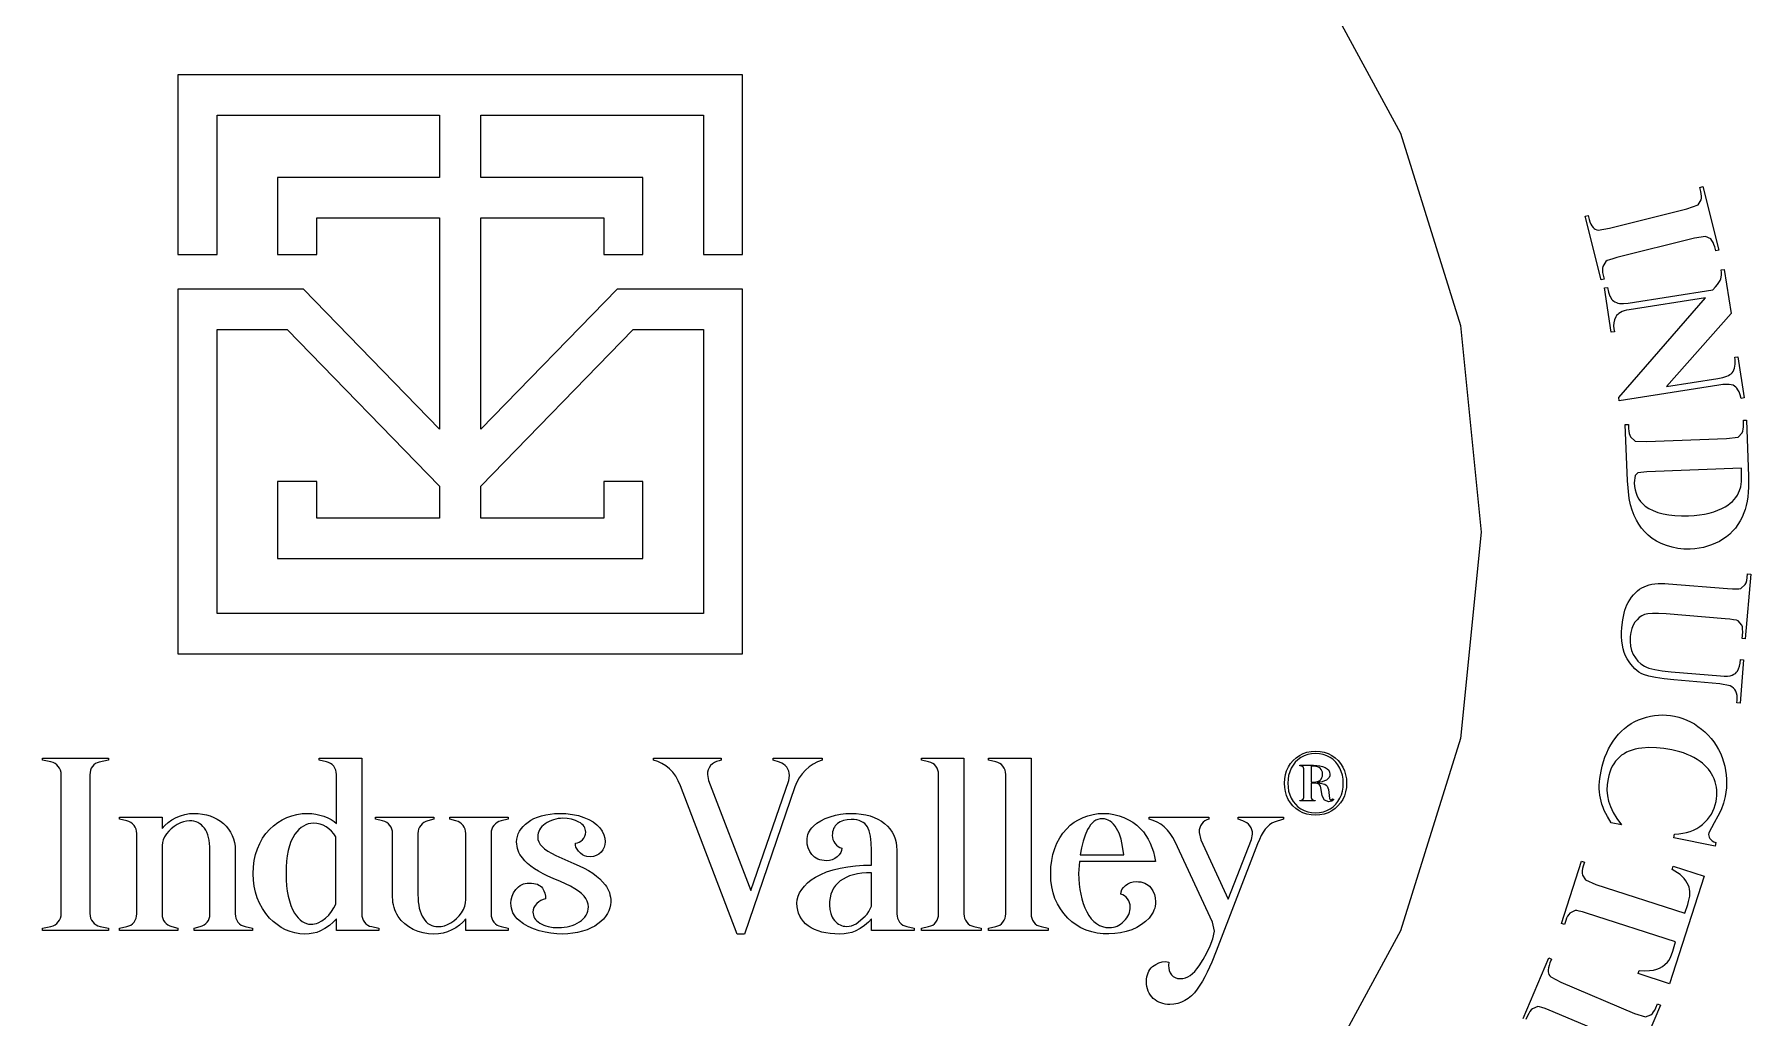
# Model space of a CAD drawing. Header units: centimetres. Extents: x -6.4 to 5.4, y -5.3 to 6.4.
# Drawn here: x -1.246 to 3.712, y -1.462 to 1.38 of the extents above; entities that cross this region are included whole.
import ezdxf

# ---------------------------------------------------------------- set-up
doc = ezdxf.new("R2010")
doc.units = ezdxf.units.CM
doc.header["$MEASUREMENT"] = 0
doc.layers.add('Layer 1', color=7, linetype='Continuous')

msp = doc.modelspace()

# ---------------------------------------------------------------- linework, layer by layer
at = {"layer": 'Layer 1', "color": 250, "lineweight": 25}
msp.add_lwpolyline([(-1.68307, 2.39694), (-1.18009, 2.66995), (-0.62427, 2.84248), (-0.02752, 2.90264), (0.56923, 2.84248), (1.12505, 2.66995), (1.62802, 2.39694), (2.06625, 2.03537), (2.42782, 1.59714), (2.70083, 1.09417), (2.87336, 0.53835), (2.93352, -0.0584), (2.93352, -0.0584), (2.87336, -0.65515), (2.70083, -1.21097), (2.42782, -1.71395), (2.06625, -2.15217), (1.62802, -2.51374), (1.12505, -2.78675), (0.56923, -2.95928), (-0.02752, -3.01944), (-0.62427, -2.95928), (-1.18009, -2.78675), (-1.68307, -2.51374)], dxfattribs=at)
at = {"layer": 'Layer 1', "color": 106}
for points in [[(0.7998, 0.74429), (0.7998, 1.26351), (-0.01568, 1.26351), (-0.83112, 1.26351), (-0.83112, 0.74429), (-0.71799, 0.74429), (-0.71799, 1.14691), (-0.07558, 1.14691), (-0.07558, 0.96678), (-0.54329, 0.96678), (-0.54329, 0.74369), (-0.4303, 0.74369), (-0.4303, 0.85019), (-0.07558, 0.85019), (-0.07558, 0.23862), (-0.46854, 0.64357), (-0.83112, 0.64357), (-0.83112, -0.41067), (-0.01568, -0.41067), (0.7998, -0.41067), (0.7998, 0.64357), (0.43722, 0.64357), (0.04426, 0.23862), (0.04426, 0.85019), (0.39898, 0.85019), (0.39898, 0.74369), (0.51197, 0.74369), (0.51197, 0.96678), (0.04426, 0.96678), (0.04426, 1.14691), (0.68667, 1.14691), (0.68667, 0.74429), (0.7998, 0.74429)], [(0.484, 0.52712), (0.68667, 0.52712), (0.68667, -0.29408), (-0.01568, -0.29408), (-0.71799, -0.29408), (-0.71799, 0.52712), (-0.51532, 0.52712), (-0.07558, 0.0738), (-0.07558, -0.01867), (-0.4303, -0.01867), (-0.4303, 0.08791), (-0.54329, 0.08791), (-0.54329, -0.13515), (-0.01568, -0.13515), (0.51197, -0.13515), (0.51197, 0.08791), (0.39898, 0.08791), (0.39898, -0.01867), (0.04426, -0.01867), (0.04426, 0.0738), (0.484, 0.52712)]]:
    msp.add_lwpolyline(points, close=True, dxfattribs=at)
at = {"layer": 'Layer 1'}
for points in [[(3.28872, 0.67295), (3.28001, 0.67076), (3.23377, 0.85462), (3.24248, 0.85681), (3.2454, 0.84518), (3.24757, 0.83797), (3.25022, 0.83167), (3.25333, 0.82628), (3.25691, 0.82181), (3.25981, 0.81915), (3.26323, 0.81704), (3.26718, 0.81548), (3.27165, 0.81448), (3.30414, 0.81962), (3.52807, 0.87593), (3.56015, 0.88703), (3.56869, 0.90145), (3.56969, 0.90671), (3.56986, 0.91259), (3.5692, 0.9191), (3.56773, 0.92624), (3.5648, 0.93787), (3.57351, 0.94006), (3.61975, 0.7562), (3.61104, 0.75401), (3.60811, 0.76564), (3.60596, 0.77279), (3.60333, 0.77904), (3.60022, 0.78438), (3.59665, 0.78883), (3.58186, 0.79635), (3.54938, 0.7912), (3.32545, 0.73489), (3.31359, 0.73171), (3.3043, 0.72879), (3.29756, 0.72612), (3.29339, 0.72371), (3.28487, 0.7092), (3.28388, 0.70394), (3.28371, 0.69808), (3.28435, 0.69162), (3.28579, 0.68458), (3.28872, 0.67295)], [(3.65545, 0.57342), (3.46871, 0.36269), (3.61733, 0.38588), (3.63168, 0.38871), (3.64329, 0.3923), (3.64807, 0.39439), (3.65217, 0.39667), (3.65559, 0.39914), (3.65833, 0.40182), (3.6613, 0.40583), (3.6637, 0.4103), (3.66552, 0.41524), (3.66678, 0.42064), (3.66746, 0.42651), (3.66757, 0.43283), (3.66712, 0.43962), (3.6661, 0.44687), (3.67497, 0.44826), (3.69353, 0.32935), (3.68465, 0.32796), (3.68148, 0.33819), (3.67841, 0.34653), (3.67544, 0.35297), (3.67255, 0.35751), (3.66936, 0.36076), (3.66553, 0.3635), (3.66106, 0.36572), (3.65595, 0.36743), (3.64965, 0.36839), (3.64162, 0.36853), (3.63186, 0.36784), (3.62038, 0.36632), (3.33219, 0.32136), (3.33079, 0.33032), (3.58142, 0.61832), (3.36075, 0.58389), (3.35358, 0.58255), (3.34709, 0.58085), (3.34127, 0.57881), (3.33613, 0.57642), (3.33166, 0.57368), (3.32787, 0.57058), (3.32477, 0.56714), (3.32234, 0.56334), (3.31888, 0.55522), (3.31682, 0.54679), (3.31617, 0.53805), (3.3169, 0.52903), (3.31823, 0.52052), (3.30936, 0.51914), (3.28936, 0.64727), (3.29824, 0.64866), (3.30122, 0.63501), (3.30526, 0.62386), (3.30768, 0.61921), (3.31037, 0.61519), (3.31332, 0.61177), (3.31655, 0.60897), (3.32013, 0.60673), (3.32415, 0.60493), (3.32862, 0.60357), (3.33354, 0.60265), (3.34471, 0.60215), (3.3577, 0.60343), (3.60247, 0.64162), (3.61026, 0.65053), (3.61584, 0.65707), (3.62027, 0.66309), (3.62354, 0.66859), (3.62564, 0.6736), (3.62686, 0.67874), (3.62744, 0.68478), (3.62738, 0.69171), (3.62668, 0.69953), (3.63555, 0.70092), (3.65545, 0.57342)], [(3.34997, 0.25236), (3.35894, 0.25269), (3.35937, 0.24069), (3.35994, 0.23326), (3.36108, 0.22676), (3.36279, 0.22121), (3.36509, 0.21662), (3.37866, 0.20464), (3.41148, 0.20344), (3.64223, 0.21176), (3.67592, 0.21591), (3.68729, 0.22824), (3.68936, 0.23318), (3.69075, 0.23889), (3.69147, 0.24538), (3.69152, 0.25267), (3.69109, 0.26466), (3.70006, 0.26499), (3.70593, 0.10225), (3.70624, 0.08633), (3.70598, 0.0712), (3.70516, 0.05684), (3.70377, 0.04327), (3.70183, 0.03047), (3.69932, 0.01845), (3.69626, 0.00721), (3.69264, -0.00325), (3.68751, -0.0152), (3.68168, -0.02645), (3.67515, -0.037), (3.66793, -0.04683), (3.66001, -0.05597), (3.6514, -0.06439), (3.6421, -0.07211), (3.63211, -0.07913), (3.62155, -0.0854), (3.61062, -0.0909), (3.59932, -0.09562), (3.58764, -0.09958), (3.57558, -0.10275), (3.56315, -0.10516), (3.55034, -0.1068), (3.53716, -0.10766), (3.51907, -0.10754), (3.50162, -0.10585), (3.48482, -0.10259), (3.46869, -0.09776), (3.4536, -0.09167), (3.43981, -0.08464), (3.42732, -0.07667), (3.41615, -0.06776), (3.40618, -0.05791), (3.39716, -0.04729), (3.38912, -0.03588), (3.38204, -0.02372), (3.37576, -0.01038), (3.37012, 0.00438), (3.36512, 0.02058), (3.36077, 0.03821), (3.35583, 0.08963), (3.34997, 0.25236)], [(3.68551, 0.1259), (3.41243, 0.11605), (3.38593, 0.11289), (3.37871, 0.10539), (3.37559, 0.08429), (3.37644, 0.07341), (3.37819, 0.06323), (3.38082, 0.05375), (3.38436, 0.04496), (3.38879, 0.03687), (3.39411, 0.02948), (3.40033, 0.02279), (3.40745, 0.0168), (3.41835, 0.00962), (3.43058, 0.00349), (3.44416, -0.00158), (3.45907, -0.0056), (3.47531, -0.00855), (3.49288, -0.01045), (3.51178, -0.01129), (3.53201, -0.01107), (3.54843, -0.01013), (3.56397, -0.00854), (3.57864, -0.00629), (3.59242, -0.00338), (3.60533, 0.0002), (3.61737, 0.00443), (3.62854, 0.00932), (3.63884, 0.01488), (3.64625, 0.01967), (3.65301, 0.02475), (3.65913, 0.03013), (3.66461, 0.0358), (3.66944, 0.04176), (3.67363, 0.048), (3.67717, 0.05454), (3.68008, 0.06137), (3.68318, 0.07277), (3.68511, 0.08732), (3.68588, 0.10503), (3.68551, 0.1259)], [(3.71206, -0.17986), (3.69662, -0.36716), (3.68767, -0.36642), (3.68845, -0.35702), (3.68899, -0.34722), (3.68886, -0.33906), (3.68805, -0.3325), (3.68654, -0.32755), (3.67571, -0.31536), (3.67066, -0.31344), (3.66275, -0.31173), (3.65198, -0.3102), (3.63833, -0.30887), (3.46754, -0.2948), (3.44606, -0.29349), (3.42848, -0.29343), (3.41479, -0.2946), (3.40498, -0.29699), (3.39733, -0.30067), (3.39025, -0.30558), (3.38372, -0.31171), (3.3777, -0.31909), (3.37259, -0.32771), (3.36863, -0.33755), (3.36583, -0.34859), (3.36419, -0.36081), (3.36381, -0.37504), (3.36512, -0.38831), (3.36811, -0.40062), (3.37279, -0.41197), (3.37897, -0.42223), (3.38645, -0.43129), (3.39524, -0.43915), (3.40535, -0.4458), (3.41126, -0.44871), (3.41824, -0.4514), (3.42628, -0.45384), (3.43539, -0.45606), (3.45678, -0.45977), (3.48243, -0.46254), (3.6247, -0.47427), (3.63569, -0.47485), (3.64505, -0.47465), (3.65278, -0.47367), (3.65883, -0.47193), (3.66372, -0.46961), (3.66787, -0.46689), (3.67127, -0.46375), (3.67393, -0.46022), (3.67708, -0.45379), (3.6796, -0.44606), (3.68148, -0.43703), (3.68271, -0.42667), (3.69166, -0.42741), (3.68132, -0.55282), (3.67237, -0.55209), (3.67299, -0.5446), (3.67321, -0.53729), (3.67263, -0.53057), (3.67125, -0.52441), (3.6691, -0.51882), (3.66615, -0.51382), (3.66239, -0.50946), (3.65781, -0.50573), (3.65241, -0.50265), (3.62285, -0.49673), (3.49033, -0.4858), (3.46177, -0.48291), (3.43758, -0.47933), (3.41775, -0.47505), (3.40228, -0.47008), (3.39571, -0.46703), (3.38935, -0.46324), (3.3832, -0.45872), (3.37725, -0.45346), (3.37151, -0.44745), (3.36596, -0.4407), (3.36061, -0.43321), (3.35546, -0.42496), (3.3508, -0.41598), (3.34691, -0.40632), (3.3438, -0.39599), (3.34146, -0.38498), (3.3399, -0.37328), (3.33912, -0.3609), (3.33912, -0.34784), (3.33989, -0.33408), (3.34247, -0.31195), (3.34635, -0.29263), (3.34878, -0.28403), (3.35153, -0.27613), (3.3546, -0.26892), (3.35799, -0.26242), (3.36295, -0.25433), (3.36814, -0.24691), (3.37357, -0.24016), (3.37923, -0.23407), (3.38514, -0.22865), (3.39128, -0.22391), (3.39766, -0.21983), (3.40429, -0.21643), (3.41126, -0.21361), (3.41876, -0.21128), (3.42678, -0.20945), (3.43531, -0.20811), (3.44437, -0.20726), (3.45394, -0.20691), (3.46403, -0.20706), (3.47463, -0.2077), (3.64551, -0.22179), (3.65929, -0.2227), (3.67022, -0.22294), (3.6783, -0.22252), (3.68354, -0.22144), (3.69638, -0.21036), (3.69871, -0.20532), (3.70061, -0.19843), (3.70208, -0.1897), (3.70311, -0.17912), (3.71206, -0.17986)], [(3.60935, -0.96612), (3.49024, -0.94196), (3.49232, -0.93172), (3.50435, -0.93083), (3.51582, -0.92918), (3.52673, -0.92677), (3.53709, -0.9236), (3.54689, -0.91968), (3.55613, -0.91498), (3.56482, -0.90953), (3.57294, -0.9033), (3.58042, -0.89649), (3.58716, -0.88925), (3.59318, -0.88159), (3.59847, -0.87352), (3.60303, -0.86502), (3.60686, -0.8561), (3.60997, -0.84676), (3.61235, -0.83701), (3.61373, -0.82872), (3.61451, -0.82049), (3.61467, -0.8123), (3.61422, -0.80417), (3.61316, -0.79608), (3.61148, -0.78805), (3.60919, -0.78007), (3.60628, -0.77214), (3.60283, -0.76446), (3.59894, -0.75717), (3.59459, -0.75027), (3.5898, -0.74377), (3.58455, -0.73765), (3.57885, -0.73193), (3.57271, -0.7266), (3.56611, -0.72166), (3.55718, -0.71581), (3.54788, -0.71042), (3.53821, -0.7055), (3.52817, -0.70105), (3.51775, -0.69706), (3.50697, -0.69353), (3.49581, -0.69047), (3.48428, -0.68786), (3.46158, -0.68405), (3.43959, -0.68194), (3.41831, -0.68154), (3.39777, -0.68283), (3.38795, -0.68421), (3.37861, -0.68613), (3.36975, -0.68859), (3.36139, -0.69159), (3.35352, -0.69513), (3.34614, -0.69922), (3.33926, -0.70384), (3.33288, -0.70902), (3.32697, -0.71477), (3.32158, -0.72111), (3.3167, -0.72806), (3.31232, -0.73561), (3.30846, -0.74376), (3.30511, -0.7525), (3.30227, -0.76184), (3.29994, -0.77177), (3.29749, -0.78841), (3.29695, -0.80469), (3.29833, -0.82062), (3.3016, -0.83621), (3.30712, -0.85205), (3.3151, -0.8688), (3.32556, -0.88645), (3.33851, -0.905), (3.30899, -0.89902), (3.29801, -0.88106), (3.28917, -0.86319), (3.28555, -0.85429), (3.28246, -0.84542), (3.27991, -0.83658), (3.27789, -0.82776), (3.27638, -0.81884), (3.27537, -0.80966), (3.27486, -0.80023), (3.27484, -0.79055), (3.27629, -0.77041), (3.2797, -0.74925), (3.2829, -0.73525), (3.2867, -0.7218), (3.29111, -0.70889), (3.29613, -0.69652), (3.30175, -0.68469), (3.30798, -0.67341), (3.31481, -0.66267), (3.32225, -0.65247), (3.33024, -0.64289), (3.3387, -0.63407), (3.34764, -0.626), (3.35705, -0.61868), (3.36693, -0.61213), (3.37727, -0.60633), (3.38809, -0.60128), (3.39936, -0.597), (3.41091, -0.59346), (3.42248, -0.59072), (3.43405, -0.58876), (3.44563, -0.58759), (3.45723, -0.58721), (3.46884, -0.58761), (3.48046, -0.5888), (3.4921, -0.59077), (3.50421, -0.59366), (3.51599, -0.59735), (3.52745, -0.60184), (3.53858, -0.60713), (3.54938, -0.61322), (3.55986, -0.62012), (3.57, -0.62781), (3.57982, -0.63631), (3.58911, -0.64544), (3.59766, -0.65502), (3.60549, -0.66506), (3.61257, -0.67556), (3.61893, -0.68651), (3.62454, -0.69793), (3.62943, -0.70981), (3.63358, -0.72216), (3.63694, -0.73471), (3.63952, -0.74729), (3.6413, -0.75989), (3.6423, -0.77252), (3.64249, -0.78517), (3.6419, -0.79785), (3.64051, -0.81056), (3.63832, -0.8233), (3.63347, -0.84214), (3.62655, -0.86109), (3.61757, -0.88017), (3.60653, -0.89938), (3.59116, -0.92821), (3.5907, -0.93238), (3.59105, -0.93641), (3.59219, -0.9403), (3.59414, -0.94406), (3.59698, -0.94756), (3.60082, -0.95069), (3.60563, -0.95346), (3.61142, -0.95588), (3.60935, -0.96612)], [(2.53349, -0.8313), (2.52728, -0.8413), (2.51992, -0.85019), (2.51141, -0.85796), (2.50174, -0.86461), (2.49114, -0.86996), (2.47982, -0.87378), (2.46778, -0.87608), (2.45504, -0.87685), (2.44218, -0.87608), (2.43006, -0.87376), (2.4187, -0.8699), (2.40808, -0.8645), (2.39842, -0.85779), (2.38993, -0.84997), (2.3826, -0.84106), (2.37644, -0.83106), (2.37155, -0.82022), (2.36807, -0.80882), (2.36598, -0.79685), (2.36529, -0.78431), (2.36599, -0.77169), (2.3681, -0.75966), (2.37163, -0.74821), (2.37658, -0.73736), (2.38278, -0.72736), (2.39014, -0.71847), (2.39865, -0.71069), (2.40833, -0.70402), (2.41893, -0.69867), (2.43024, -0.69486), (2.44228, -0.69257), (2.45504, -0.69181), (2.46798, -0.69258), (2.48015, -0.6949), (2.49152, -0.69876), (2.5021, -0.70416), (2.51169, -0.71087), (2.52014, -0.71869), (2.52744, -0.7276), (2.5336, -0.73761), (2.53849, -0.74844), (2.54198, -0.75984), (2.54408, -0.77179), (2.54478, -0.78431), (2.54407, -0.79695), (2.54196, -0.809), (2.53843, -0.82045), (2.53349, -0.8313)], [(-1.078, -0.73579), (-1.08133, -0.74105), (-1.0837, -0.74683), (-1.08512, -0.75314), (-1.08559, -0.75999), (-1.08559, -1.16134), (-1.08507, -1.16819), (-1.08352, -1.1745), (-1.08093, -1.18029), (-1.0773, -1.18555), (-1.07287, -1.19008), (-1.06783, -1.19372), (-1.06218, -1.19648), (-1.05592, -1.19835), (-1.03176, -1.20333), (-1.03176, -1.20971), (-1.22229, -1.20971), (-1.22229, -1.20333), (-1.19813, -1.19835), (-1.19187, -1.19648), (-1.18622, -1.19372), (-1.18116, -1.19008), (-1.17671, -1.18555), (-1.17309, -1.18029), (-1.1705, -1.1745), (-1.16894, -1.16819), (-1.16842, -1.16134), (-1.16842, -0.75999), (-1.16894, -0.75314), (-1.1705, -0.74683), (-1.17309, -0.74105), (-1.17671, -0.73579), (-1.18116, -0.73126), (-1.18622, -0.72762), (-1.19187, -0.72486), (-1.19813, -0.72298), (-1.22229, -0.71801), (-1.22229, -0.71159), (-1.03176, -0.71159), (-1.03176, -0.71801), (-1.05867, -0.72369), (-1.06428, -0.72524), (-1.06938, -0.72778), (-1.07395, -0.7313), (-1.078, -0.73579)], [(-0.29222, -1.18591), (-0.28792, -1.1906), (-0.28298, -1.19435), (-0.27739, -1.19718), (-0.27116, -1.19907), (-0.25045, -1.20334), (-0.25045, -1.20972), (-0.37332, -1.20972), (-0.37332, -1.17628), (-0.38251, -1.1865), (-0.39351, -1.19585), (-0.40632, -1.2043), (-0.42095, -1.21187), (-0.43019, -1.2156), (-0.44064, -1.21827), (-0.45229, -1.21987), (-0.46515, -1.22041), (-0.47919, -1.21963), (-0.49302, -1.21729), (-0.50662, -1.2134), (-0.52001, -1.20796), (-0.5329, -1.20118), (-0.54496, -1.19328), (-0.5562, -1.18427), (-0.56661, -1.17416), (-0.57762, -1.16064), (-0.58716, -1.14641), (-0.59523, -1.13146), (-0.60183, -1.1158), (-0.60696, -1.09943), (-0.61063, -1.08236), (-0.61283, -1.06457), (-0.61356, -1.04607), (-0.61282, -1.02661), (-0.61058, -1.00811), (-0.60686, -0.99057), (-0.60166, -0.97399), (-0.59496, -0.95837), (-0.58678, -0.94371), (-0.5771, -0.93001), (-0.56594, -0.91727), (-0.55481, -0.90716), (-0.54281, -0.89822), (-0.52995, -0.89043), (-0.51623, -0.88379), (-0.50191, -0.87851), (-0.48724, -0.87473), (-0.47222, -0.87245), (-0.45686, -0.87169), (-0.44482, -0.87221), (-0.43286, -0.87375), (-0.421, -0.87632), (-0.40923, -0.87991), (-0.39818, -0.88428), (-0.38851, -0.88924), (-0.38023, -0.89478), (-0.37332, -0.9009), (-0.37332, -0.75926), (-0.37382, -0.75271), (-0.37531, -0.74656), (-0.37779, -0.74081), (-0.38126, -0.73545), (-0.38555, -0.73075), (-0.39049, -0.72699), (-0.39608, -0.72415), (-0.40232, -0.72225), (-0.42303, -0.71798), (-0.42303, -0.7116), (-0.30015, -0.7116), (-0.30015, -1.16206), (-0.29965, -1.16862), (-0.29817, -1.17478), (-0.29569, -1.18055), (-0.29222, -1.18591)], [(0.58899, -0.74255), (0.57844, -0.73395), (0.56716, -0.72699), (0.55514, -0.72168), (0.54239, -0.718), (0.54239, -0.71158), (0.73776, -0.71158), (0.73776, -0.718), (0.73222, -0.71941), (0.72499, -0.72137), (0.71851, -0.72439), (0.71276, -0.72849), (0.70774, -0.73366), (0.70366, -0.73953), (0.70074, -0.74575), (0.69898, -0.75233), (0.69839, -0.75927), (0.70184, -0.77635), (0.82405, -1.09445), (0.93313, -0.77635), (0.93517, -0.76213), (0.9347, -0.75556), (0.93329, -0.7494), (0.93092, -0.74364), (0.92759, -0.73828), (0.92344, -0.7335), (0.91861, -0.72947), (0.91309, -0.7262), (0.90688, -0.72368), (0.88825, -0.718), (0.88825, -0.71158), (1.02975, -0.71158), (1.02975, -0.718), (1.01638, -0.72297), (1.00387, -0.72938), (0.99222, -0.73721), (0.98142, -0.74647), (0.97176, -0.75696), (0.96348, -0.76852), (0.95658, -0.78115), (0.95105, -0.79483), (0.80538, -1.22039), (0.78468, -1.22039), (0.62039, -0.79201), (0.61428, -0.77745), (0.607, -0.76434), (0.59857, -0.75271), (0.58899, -0.74255)], [(1.33727, -1.19905), (1.34351, -1.19716), (1.3491, -1.19434), (1.35404, -1.19058), (1.35833, -1.18589), (1.3618, -1.18054), (1.36428, -1.17478), (1.36577, -1.16862), (1.36627, -1.16205), (1.36627, -0.75928), (1.36577, -0.75271), (1.36428, -0.74655), (1.3618, -0.74079), (1.35833, -0.73543), (1.35404, -0.73074), (1.3491, -0.72699), (1.34351, -0.72416), (1.33727, -0.72227), (1.31656, -0.71801), (1.31656, -0.71158), (1.43944, -0.71158), (1.43944, -1.16205), (1.43994, -1.16862), (1.44142, -1.17478), (1.4439, -1.18054), (1.44737, -1.18589), (1.45166, -1.19058), (1.45661, -1.19434), (1.4622, -1.19716), (1.46843, -1.19905), (1.48914, -1.20332), (1.48914, -1.20974), (1.31656, -1.20974), (1.31656, -1.20332), (1.33727, -1.19905)], [(1.53111, -1.19905), (1.53735, -1.19716), (1.54294, -1.19434), (1.54788, -1.19058), (1.55217, -1.18589), (1.55564, -1.18054), (1.55812, -1.17478), (1.55961, -1.16862), (1.56011, -1.16205), (1.56011, -0.75928), (1.55961, -0.75271), (1.55812, -0.74655), (1.55564, -0.74079), (1.55217, -0.73543), (1.54788, -0.73074), (1.54294, -0.72699), (1.53735, -0.72416), (1.53111, -0.72227), (1.5104, -0.71801), (1.5104, -0.71158), (1.63327, -0.71158), (1.63327, -1.16205), (1.63377, -1.16862), (1.63526, -1.17478), (1.63774, -1.18054), (1.64121, -1.18589), (1.6455, -1.19058), (1.65044, -1.19434), (1.65603, -1.19716), (1.66227, -1.19905), (1.68298, -1.20332), (1.68298, -1.20974), (1.5104, -1.20974), (1.5104, -1.20332), (1.53111, -1.19905)], [(2.5252, -0.74067), (2.51974, -0.73146), (2.51324, -0.72329), (2.5057, -0.71617), (2.49712, -0.71009), (2.48768, -0.70521), (2.47752, -0.70173), (2.46664, -0.69964), (2.45504, -0.69894), (2.44332, -0.69965), (2.43236, -0.70178), (2.42214, -0.70534), (2.41267, -0.71034), (2.40412, -0.71653), (2.39661, -0.72373), (2.39014, -0.73194), (2.38473, -0.74117), (2.38045, -0.75115), (2.3774, -0.76167), (2.37557, -0.77272), (2.37496, -0.78431), (2.37558, -0.79601), (2.37742, -0.80715), (2.38051, -0.81773), (2.38483, -0.82774), (2.3903, -0.83695), (2.39681, -0.84514), (2.40435, -0.85232), (2.41292, -0.85847), (2.42236, -0.8634), (2.43253, -0.86691), (2.44342, -0.86902), (2.45504, -0.86972), (2.46673, -0.86902), (2.47768, -0.86691), (2.4879, -0.8634), (2.49737, -0.85847), (2.50592, -0.85232), (2.51343, -0.84514), (2.51989, -0.83695), (2.52531, -0.82774), (2.5296, -0.81773), (2.53266, -0.80715), (2.53451, -0.79601), (2.53512, -0.78431), (2.5345, -0.77252), (2.53264, -0.76132), (2.52953, -0.7507), (2.5252, -0.74067)], [(2.4495, -0.73238), (2.45892, -0.73279), (2.46763, -0.73401), (2.47561, -0.73605), (2.48287, -0.73891), (2.48891, -0.74256), (2.49322, -0.74699), (2.4958, -0.75221), (2.49666, -0.75824), (2.49602, -0.76358), (2.4941, -0.7682), (2.4909, -0.77211), (2.48643, -0.77532), (2.48094, -0.77792), (2.47468, -0.78001), (2.46765, -0.7816), (2.45987, -0.78269), (2.48227, -0.78763), (2.48596, -0.79), (2.48882, -0.79328), (2.49086, -0.79748), (2.49208, -0.80259), (2.49575, -0.8282), (2.49624, -0.83049), (2.49702, -0.83212), (2.49809, -0.8331), (2.49945, -0.83342), (2.5045, -0.82965), (2.50774, -0.8313), (2.50174, -0.83628), (2.49321, -0.83794), (2.48079, -0.83342), (2.47412, -0.82111), (2.47137, -0.80259), (2.47037, -0.79748), (2.469, -0.79328), (2.46726, -0.79), (2.46516, -0.78763), (2.46245, -0.78598), (2.45894, -0.7848), (2.45462, -0.78409), (2.4495, -0.78385), (2.44283, -0.78385), (2.44283, -0.82559), (2.44445, -0.83081), (2.44883, -0.83342), (2.45387, -0.83413), (2.45387, -0.83557), (2.40971, -0.83557), (2.40971, -0.83413), (2.41475, -0.83342), (2.41923, -0.83081), (2.42096, -0.82559), (2.42096, -0.74258), (2.41923, -0.73746), (2.41475, -0.73475), (2.40971, -0.7338), (2.40971, -0.73238), (2.4495, -0.73238)], [(2.4495, -0.73545), (2.44283, -0.73545), (2.44283, -0.78124), (2.4495, -0.78124), (2.45554, -0.78088), (2.46078, -0.7798), (2.46521, -0.77801), (2.46884, -0.7755), (2.47166, -0.77226), (2.47368, -0.76831), (2.47489, -0.76364), (2.47529, -0.75824), (2.47489, -0.7529), (2.47368, -0.74827), (2.47166, -0.74435), (2.46884, -0.74115), (2.46521, -0.73865), (2.46078, -0.73687), (2.45554, -0.73581), (2.4495, -0.73545)], [(-0.61598, -1.20333), (-0.61598, -1.20972), (-0.78443, -1.20972), (-0.78443, -1.20333), (-0.76715, -1.19906), (-0.76122, -1.19689), (-0.75585, -1.19398), (-0.75104, -1.19031), (-0.74679, -1.1859), (-0.74332, -1.18084), (-0.74084, -1.1753), (-0.73935, -1.16927), (-0.73885, -1.16276), (-0.73885, -0.97844), (-0.7391, -0.9681), (-0.73984, -0.95842), (-0.74108, -0.94942), (-0.74282, -0.94108), (-0.74506, -0.93341), (-0.74779, -0.92641), (-0.75101, -0.92007), (-0.75473, -0.91441), (-0.75887, -0.9094), (-0.76336, -0.90506), (-0.76819, -0.90139), (-0.77337, -0.89839), (-0.7789, -0.89606), (-0.78476, -0.89439), (-0.79097, -0.89339), (-0.79752, -0.89306), (-0.80624, -0.89372), (-0.81513, -0.89572), (-0.8242, -0.89905), (-0.83343, -0.90372), (-0.84236, -0.90944), (-0.85052, -0.91591), (-0.8579, -0.92314), (-0.86451, -0.93113), (-0.86994, -0.93947), (-0.87382, -0.94777), (-0.87615, -0.95602), (-0.87693, -0.96422), (-0.87693, -1.16276), (-0.87643, -1.16927), (-0.87495, -1.1753), (-0.87247, -1.18084), (-0.86899, -1.1859), (-0.86474, -1.19031), (-0.85992, -1.19398), (-0.85454, -1.19689), (-0.8486, -1.19906), (-0.83135, -1.20333), (-0.83135, -1.20972), (-0.9998, -1.20972), (-0.9998, -1.20333), (-0.9791, -1.19906), (-0.97286, -1.19717), (-0.96727, -1.19435), (-0.96233, -1.19059), (-0.95804, -1.1859), (-0.95456, -1.18054), (-0.95208, -1.17478), (-0.9506, -1.16861), (-0.9501, -1.16206), (-0.9501, -0.93007), (-0.9506, -0.9235), (-0.95208, -0.91734), (-0.95456, -0.91158), (-0.95804, -0.90622), (-0.96233, -0.90153), (-0.96727, -0.89778), (-0.97286, -0.89495), (-0.9791, -0.89306), (-0.9998, -0.8888), (-0.9998, -0.88237), (-0.87693, -0.88237), (-0.87693, -0.91582), (-0.86871, -0.90635), (-0.85924, -0.89786), (-0.84851, -0.89033), (-0.83654, -0.88379), (-0.82388, -0.8785), (-0.81109, -0.87472), (-0.79816, -0.87245), (-0.7851, -0.87169), (-0.77244, -0.87215), (-0.76034, -0.87354), (-0.7488, -0.87585), (-0.73783, -0.87909), (-0.72741, -0.88324), (-0.71755, -0.88832), (-0.70825, -0.89433), (-0.69952, -0.90125), (-0.69159, -0.90891), (-0.68473, -0.91714), (-0.67891, -0.92594), (-0.67415, -0.9353), (-0.67045, -0.94524), (-0.66781, -0.95574), (-0.66622, -0.9668), (-0.66569, -0.97844), (-0.66569, -1.16206), (-0.66519, -1.16861), (-0.6637, -1.17478), (-0.66122, -1.18054), (-0.65775, -1.1859), (-0.65346, -1.19059), (-0.64852, -1.19435), (-0.64293, -1.19717), (-0.63669, -1.19906), (-0.61598, -1.20333)], [(0.08145, -0.90623), (0.07798, -0.91159), (0.0755, -0.91734), (0.07401, -0.9235), (0.07351, -0.93007), (0.07351, -1.16203), (0.07401, -1.1686), (0.0755, -1.17478), (0.07798, -1.18055), (0.08145, -1.18591), (0.08574, -1.19058), (0.09068, -1.19434), (0.09627, -1.19717), (0.10251, -1.19907), (0.12322, -1.20334), (0.12322, -1.20972), (0.00035, -1.20972), (0.00035, -1.17628), (-0.00841, -1.18604), (-0.01812, -1.19469), (-0.02879, -1.20223), (-0.0404, -1.20866), (-0.05266, -1.2138), (-0.06525, -1.21747), (-0.07819, -1.21968), (-0.09148, -1.22041), (-0.10738, -1.21958), (-0.12263, -1.21711), (-0.13724, -1.213), (-0.15121, -1.20725), (-0.16415, -1.19996), (-0.1757, -1.19124), (-0.18588, -1.1811), (-0.19467, -1.16954), (-0.19848, -1.16329), (-0.20177, -1.15683), (-0.20456, -1.15016), (-0.20685, -1.14328), (-0.20862, -1.13619), (-0.20989, -1.12889), (-0.21065, -1.12138), (-0.2109, -1.11366), (-0.2109, -0.93007), (-0.2114, -0.9235), (-0.21288, -0.91734), (-0.21536, -0.91159), (-0.21884, -0.90623), (-0.22313, -0.90154), (-0.22807, -0.89778), (-0.23366, -0.89494), (-0.2399, -0.89303), (-0.2606, -0.8888), (-0.2606, -0.88238), (-0.09215, -0.88238), (-0.09215, -0.8888), (-0.10944, -0.89303), (-0.11536, -0.8952), (-0.12073, -0.89812), (-0.12554, -0.9018), (-0.12979, -0.90623), (-0.13327, -0.91127), (-0.13575, -0.91681), (-0.13723, -0.92284), (-0.13773, -0.92937), (-0.13773, -1.10653), (-0.13749, -1.11725), (-0.13676, -1.12736), (-0.13555, -1.13683), (-0.13385, -1.14569), (-0.13166, -1.15392), (-0.129, -1.16153), (-0.12585, -1.16851), (-0.12221, -1.17487), (-0.11813, -1.18054), (-0.11368, -1.18545), (-0.10886, -1.18961), (-0.10365, -1.19302), (-0.09807, -1.19566), (-0.09211, -1.19756), (-0.08578, -1.19869), (-0.07906, -1.19907), (-0.07034, -1.19838), (-0.06145, -1.19631), (-0.05238, -1.19286), (-0.04315, -1.18803), (-0.03422, -1.18206), (-0.02607, -1.17521), (-0.01869, -1.16748), (-0.01211, -1.15885), (-0.00667, -1.14966), (-0.00277, -1.14026), (-0.00043, -1.13063), (0.00035, -1.12079), (0.00035, -0.92937), (-0.00015, -0.92284), (-0.00164, -0.91681), (-0.00412, -0.91127), (-0.00759, -0.90623), (-0.01186, -0.9018), (-0.01668, -0.89812), (-0.02205, -0.8952), (-0.02798, -0.89303), (-0.04523, -0.8888), (-0.04523, -0.88238), (0.12322, -0.88238), (0.12322, -0.8888), (0.10251, -0.89303), (0.09627, -0.89494), (0.09068, -0.89778), (0.08574, -0.90154), (0.08145, -0.90623)], [(0.14488, -1.09196), (0.14858, -1.08754), (0.15262, -1.08371), (0.15699, -1.08047), (0.16171, -1.07781), (0.16675, -1.07574), (0.17213, -1.07426), (0.17785, -1.07338), (0.1839, -1.07308), (0.19052, -1.07331), (0.19659, -1.07399), (0.20212, -1.07513), (0.2071, -1.07673), (0.21153, -1.07879), (0.2154, -1.0813), (0.21873, -1.08427), (0.22151, -1.08769), (0.22584, -1.0951), (0.22884, -1.10272), (0.2305, -1.11057), (0.23082, -1.11863), (0.22407, -1.12058), (0.21762, -1.12354), (0.21147, -1.12752), (0.20563, -1.13253), (0.20065, -1.13819), (0.19709, -1.14418), (0.19495, -1.15048), (0.19424, -1.15708), (0.19456, -1.16163), (0.19551, -1.166), (0.1971, -1.17021), (0.19932, -1.17425), (0.20218, -1.17812), (0.20568, -1.18182), (0.20982, -1.18535), (0.21459, -1.18872), (0.21988, -1.19181), (0.22558, -1.19449), (0.23167, -1.19676), (0.23816, -1.19862), (0.25234, -1.20109), (0.26811, -1.20192), (0.2766, -1.20166), (0.28482, -1.20087), (0.29278, -1.19956), (0.30046, -1.19773), (0.30788, -1.19538), (0.31502, -1.1925), (0.3219, -1.18909), (0.3285, -1.18516), (0.33457, -1.18084), (0.33982, -1.17622), (0.34428, -1.17129), (0.34792, -1.16606), (0.35075, -1.16053), (0.35278, -1.1547), (0.35399, -1.14856), (0.3544, -1.14212), (0.35363, -1.13376), (0.3513, -1.12576), (0.34742, -1.11812), (0.34198, -1.11083), (0.33486, -1.10371), (0.32592, -1.0966), (0.31517, -1.08948), (0.30261, -1.08236), (0.27361, -1.06881), (0.2529, -1.05957), (0.23762, -1.05289), (0.22353, -1.04601), (0.21062, -1.03893), (0.1989, -1.03165), (0.18836, -1.02416), (0.17901, -1.01648), (0.17084, -1.0086), (0.16386, -1.00052), (0.15998, -0.99558), (0.15662, -0.99038), (0.15378, -0.98491), (0.15145, -0.97917), (0.14964, -0.97316), (0.14835, -0.96688), (0.14758, -0.96034), (0.14732, -0.95353), (0.14786, -0.94578), (0.14946, -0.93816), (0.15215, -0.93066), (0.15592, -0.92329), (0.16069, -0.91617), (0.16637, -0.90935), (0.17295, -0.90283), (0.18044, -0.89662), (0.18804, -0.8915), (0.19701, -0.88683), (0.20737, -0.8826), (0.21911, -0.87881), (0.23156, -0.87571), (0.24411, -0.87349), (0.25675, -0.87216), (0.26948, -0.87172), (0.28979, -0.87243), (0.30858, -0.87456), (0.32586, -0.87812), (0.34163, -0.88311), (0.35573, -0.88929), (0.36802, -0.89645), (0.3785, -0.90458), (0.38717, -0.9137), (0.39398, -0.92344), (0.39884, -0.93344), (0.40176, -0.94372), (0.40273, -0.95427), (0.402, -0.96196), (0.39979, -0.96938), (0.39612, -0.97654), (0.39098, -0.98344), (0.38464, -0.98936), (0.37735, -0.99358), (0.3691, -0.99611), (0.3599, -0.99695), (0.35027, -0.99625), (0.34356, -0.99422), (0.3373, -0.991), (0.33148, -0.98657), (0.3261, -0.98094), (0.32165, -0.97483), (0.31867, -0.96894), (0.31715, -0.96327), (0.31711, -0.95783), (0.32281, -0.95693), (0.32816, -0.95497), (0.33317, -0.95194), (0.33782, -0.94785), (0.34175, -0.94302), (0.34456, -0.93773), (0.34625, -0.93198), (0.34681, -0.9258), (0.3465, -0.92129), (0.34558, -0.91703), (0.34404, -0.91301), (0.34189, -0.90924), (0.33912, -0.90571), (0.33574, -0.90243), (0.33174, -0.8994), (0.32713, -0.89662), (0.31683, -0.89195), (0.30564, -0.88861), (0.29354, -0.8866), (0.28053, -0.88593), (0.27355, -0.88618), (0.26676, -0.88691), (0.26017, -0.88814), (0.25378, -0.88985), (0.24758, -0.89205), (0.24157, -0.89475), (0.23576, -0.89793), (0.23015, -0.9016), (0.22496, -0.90561), (0.22047, -0.90983), (0.21667, -0.91424), (0.21356, -0.91885), (0.21114, -0.92367), (0.20941, -0.92868), (0.20838, -0.93389), (0.20803, -0.93931), (0.20883, -0.94696), (0.21123, -0.95426), (0.21522, -0.9612), (0.2208, -0.96778), (0.22808, -0.97418), (0.23713, -0.98059), (0.24794, -0.98699), (0.26052, -0.99339), (0.31228, -1.01614), (0.32774, -1.02287), (0.34202, -1.02989), (0.3551, -1.0372), (0.367, -1.0448), (0.37771, -1.05269), (0.38724, -1.06087), (0.39558, -1.06933), (0.40273, -1.07809), (0.40661, -1.08322), (0.40997, -1.08867), (0.41281, -1.09443), (0.41514, -1.1005), (0.41695, -1.10688), (0.41824, -1.11358), (0.41901, -1.12058), (0.41927, -1.1279), (0.41867, -1.1364), (0.41686, -1.1448), (0.41384, -1.15311), (0.40961, -1.16135), (0.40427, -1.16935), (0.39789, -1.177), (0.39047, -1.1843), (0.38202, -1.19123), (0.37303, -1.19735), (0.3626, -1.20289), (0.35075, -1.20785), (0.33746, -1.21222), (0.32343, -1.21581), (0.30926, -1.21836), (0.29496, -1.21989), (0.28053, -1.2204), (0.26357, -1.2198), (0.24653, -1.218), (0.2294, -1.215), (0.21219, -1.21081), (0.19562, -1.20535), (0.18043, -1.19861), (0.16663, -1.19059), (0.1542, -1.18128), (0.1487, -1.17614), (0.14394, -1.17068), (0.13991, -1.16492), (0.13661, -1.15884), (0.13404, -1.15245), (0.13221, -1.14576), (0.13111, -1.13875), (0.13074, -1.13143), (0.13162, -1.12125), (0.13427, -1.11127), (0.13868, -1.10151), (0.14488, -1.09196)], [(1.2953, -1.20334), (1.2953, -1.20973), (1.17243, -1.20973), (1.17243, -1.17628), (1.16324, -1.18651), (1.15224, -1.19585), (1.13943, -1.2043), (1.1248, -1.21184), (1.11556, -1.21559), (1.10512, -1.21828), (1.09348, -1.21988), (1.08064, -1.22042), (1.06653, -1.22005), (1.05321, -1.21895), (1.04068, -1.21712), (1.02894, -1.21455), (1.01798, -1.21124), (1.00781, -1.2072), (0.99843, -1.20243), (0.98983, -1.19692), (0.98214, -1.19076), (0.97548, -1.18402), (0.96985, -1.17671), (0.96524, -1.16882), (0.96166, -1.16035), (0.9591, -1.15129), (0.95757, -1.14166), (0.95706, -1.13145), (0.95792, -1.1212), (0.9605, -1.11108), (0.96481, -1.1011), (0.97085, -1.09127), (0.97853, -1.08172), (0.98776, -1.07266), (0.99855, -1.0641), (1.01089, -1.05602), (1.02595, -1.04799), (1.04283, -1.04098), (1.06151, -1.035), (1.08201, -1.03002), (1.1037, -1.02613), (1.12601, -1.02336), (1.14892, -1.02169), (1.17243, -1.02113), (1.17243, -0.97845), (1.17168, -0.9563), (1.16941, -0.93754), (1.16772, -0.92943), (1.16564, -0.92216), (1.16319, -0.91573), (1.16036, -0.91015), (1.15698, -0.90531), (1.15291, -0.90112), (1.14813, -0.89756), (1.14266, -0.89466), (1.13648, -0.89239), (1.12961, -0.89077), (1.12203, -0.8898), (1.11376, -0.88948), (1.10195, -0.89021), (1.0914, -0.89242), (1.08211, -0.8961), (1.07407, -0.90126), (1.07059, -0.90436), (1.06757, -0.9078), (1.06502, -0.9116), (1.06293, -0.91574), (1.06131, -0.92022), (1.06015, -0.92505), (1.05945, -0.93023), (1.05922, -0.93576), (1.05969, -0.94143), (1.06111, -0.94705), (1.06348, -0.95263), (1.06681, -0.95816), (1.0709, -0.96318), (1.07561, -0.96717), (1.08092, -0.97012), (1.08684, -0.97206), (1.086, -0.97868), (1.08347, -0.98503), (1.07925, -0.99113), (1.07337, -0.99697), (1.06641, -1.00194), (1.05896, -1.00549), (1.05103, -1.00762), (1.04264, -1.00833), (1.03563, -1.00805), (1.02909, -1.00722), (1.02303, -1.00583), (1.01745, -1.00388), (1.01234, -1.00138), (1.0077, -0.99833), (1.00354, -0.99472), (0.99985, -0.99055), (0.99381, -0.98135), (0.9895, -0.97152), (0.98692, -0.96106), (0.98606, -0.94998), (0.98635, -0.94419), (0.98722, -0.93859), (0.98868, -0.93316), (0.99072, -0.92791), (0.99333, -0.92284), (0.99654, -0.91795), (1.00032, -0.91324), (1.00468, -0.9087), (1.01469, -0.90032), (1.02608, -0.89296), (1.03886, -0.88663), (1.05301, -0.88133), (1.06793, -0.87712), (1.08303, -0.87411), (1.09831, -0.8723), (1.11376, -0.8717), (1.12855, -0.87216), (1.14256, -0.87352), (1.15577, -0.87581), (1.1682, -0.879), (1.17984, -0.88311), (1.1907, -0.88813), (1.20078, -0.89406), (1.21007, -0.90091), (1.21839, -0.9085), (1.22561, -0.91669), (1.23171, -0.92548), (1.23671, -0.93487), (1.24059, -0.94487), (1.24337, -0.95546), (1.24503, -0.96666), (1.24559, -0.97845), (1.24559, -1.16203), (1.24609, -1.1686), (1.24758, -1.17478), (1.25006, -1.18054), (1.25353, -1.18588), (1.25782, -1.19058), (1.26276, -1.19434), (1.26835, -1.19716), (1.27459, -1.19904), (1.2953, -1.20334)], [(1.97927, -1.08662), (1.98531, -1.09583), (1.98962, -1.10566), (1.9922, -1.11612), (1.99306, -1.12719), (1.99276, -1.13353), (1.99188, -1.13973), (1.9904, -1.1458), (1.98832, -1.15174), (1.98565, -1.15754), (1.98239, -1.16321), (1.97853, -1.16874), (1.97408, -1.17414), (1.96383, -1.18425), (1.95207, -1.19326), (1.9388, -1.20116), (1.92402, -1.20794), (1.90827, -1.21335), (1.89209, -1.21711), (1.87548, -1.21922), (1.85844, -1.21969), (1.84138, -1.21956), (1.82471, -1.21774), (1.80843, -1.21423), (1.79254, -1.20903), (1.77745, -1.20231), (1.76362, -1.19426), (1.75105, -1.18487), (1.73973, -1.17414), (1.72807, -1.1614), (1.71797, -1.14772), (1.70943, -1.13312), (1.70244, -1.11757), (1.69701, -1.10109), (1.69312, -1.08368), (1.6908, -1.06533), (1.69002, -1.04605), (1.69074, -1.02643), (1.69291, -1.00777), (1.69652, -0.99005), (1.70158, -0.9733), (1.70809, -0.9575), (1.71604, -0.94266), (1.72543, -0.92877), (1.73627, -0.91584), (1.74647, -0.90608), (1.75775, -0.89743), (1.77011, -0.88988), (1.78355, -0.88345), (1.79771, -0.87831), (1.81228, -0.87464), (1.82723, -0.87244), (1.84257, -0.87171), (1.8579, -0.87244), (1.87286, -0.87464), (1.88742, -0.87831), (1.90159, -0.88345), (1.91508, -0.88988), (1.92757, -0.89743), (1.93907, -0.90608), (1.94956, -0.91584), (1.95779, -0.92526), (1.96519, -0.93537), (1.97178, -0.94616), (1.97754, -0.95764), (1.98248, -0.96981), (1.9866, -0.98267), (1.9899, -0.99622), (1.99239, -1.01045), (1.77286, -1.01045), (1.77078, -1.04534), (1.77115, -1.06124), (1.77225, -1.07654), (1.77408, -1.09126), (1.77665, -1.10539), (1.77995, -1.11892), (1.78398, -1.13187), (1.78874, -1.14423), (1.79423, -1.15601), (1.8004, -1.16676), (1.80714, -1.17609), (1.81447, -1.18398), (1.82237, -1.19043), (1.83086, -1.19545), (1.83993, -1.19904), (1.84958, -1.20119), (1.85982, -1.20191), (1.86561, -1.20162), (1.87124, -1.20075), (1.8767, -1.1993), (1.882, -1.19728), (1.88714, -1.19467), (1.89211, -1.19149), (1.89693, -1.18773), (1.90159, -1.18339), (1.90588, -1.17869), (1.9096, -1.17384), (1.91274, -1.16882), (1.91532, -1.16365), (1.91732, -1.15833), (1.91875, -1.15284), (1.9196, -1.1472), (1.91989, -1.14141), (1.91941, -1.13574), (1.91799, -1.13011), (1.91562, -1.12453), (1.91231, -1.119), (1.9082, -1.114), (1.90349, -1.11002), (1.89818, -1.10705), (1.89227, -1.1051), (1.89311, -1.09849), (1.89564, -1.09214), (1.89985, -1.08604), (1.90575, -1.0802), (1.91271, -1.07522), (1.92015, -1.07167), (1.92807, -1.06955), (1.93647, -1.06884), (1.94347, -1.06912), (1.95, -1.06995), (1.95607, -1.07134), (1.96165, -1.07329), (1.96677, -1.07579), (1.97141, -1.07884), (1.97558, -1.08245), (1.97927, -1.08662)], [(1.79667, -0.91831), (1.78952, -0.93448), (1.78363, -0.95202), (1.77899, -0.97095), (1.77561, -0.99126), (1.90127, -0.99126), (1.89789, -0.96702), (1.8933, -0.94625), (1.89056, -0.93717), (1.88751, -0.92896), (1.88417, -0.92161), (1.88052, -0.91513), (1.8761, -0.90862), (1.87147, -0.90298), (1.86661, -0.89821), (1.86155, -0.89431), (1.85626, -0.89127), (1.85076, -0.8891), (1.84505, -0.8878), (1.83911, -0.88737), (1.83257, -0.88785), (1.82638, -0.8893), (1.82054, -0.89172), (1.81506, -0.8951), (1.80993, -0.89945), (1.80516, -0.90477), (1.80074, -0.91105), (1.79667, -0.91831)], [(2.36238, -0.88238), (2.36238, -0.8888), (2.33546, -0.89734), (2.32894, -0.9002), (2.32252, -0.90453), (2.31618, -0.91034), (2.30992, -0.91762), (2.30388, -0.92622), (2.29818, -0.93602), (2.29283, -0.94702), (2.28784, -0.95921), (2.16772, -1.27022), (2.1555, -1.30161), (2.14234, -1.33034), (2.13541, -1.34371), (2.12824, -1.35641), (2.12083, -1.36845), (2.11318, -1.37983), (2.10514, -1.39016), (2.09656, -1.39912), (2.08745, -1.4067), (2.07779, -1.4129), (2.06759, -1.41773), (2.05685, -1.42117), (2.04558, -1.42324), (2.03377, -1.42393), (2.027, -1.42366), (2.02048, -1.42284), (2.0142, -1.42148), (2.00816, -1.41957), (2.00238, -1.41712), (1.99684, -1.41412), (1.99154, -1.41058), (1.9865, -1.4065), (1.98189, -1.40192), (1.97789, -1.39691), (1.97451, -1.39147), (1.97175, -1.38559), (1.96961, -1.37928), (1.96807, -1.37254), (1.96716, -1.36536), (1.96685, -1.35775), (1.96712, -1.35085), (1.96795, -1.34438), (1.96932, -1.33835), (1.97124, -1.33275), (1.97371, -1.32759), (1.97673, -1.32286), (1.98029, -1.31857), (1.98441, -1.31471), (1.99333, -1.30832), (2.00246, -1.30375), (2.0118, -1.30101), (2.02135, -1.3001), (2.03102, -1.30155), (2.03035, -1.3115), (2.03087, -1.31904), (2.03242, -1.326), (2.03501, -1.33237), (2.03864, -1.33817), (2.04337, -1.343), (2.04932, -1.34645), (2.05648, -1.34852), (2.06485, -1.34921), (2.07203, -1.34864), (2.07909, -1.34692), (2.08602, -1.34406), (2.09282, -1.34005), (2.09949, -1.3349), (2.10603, -1.3286), (2.11244, -1.32115), (2.11872, -1.31256), (2.13052, -1.2939), (2.14113, -1.27458), (2.15053, -1.25459), (2.15872, -1.23392), (2.16288, -1.21187), (2.15735, -1.18626), (2.04968, -0.95427), (2.04303, -0.94168), (2.03552, -0.93025), (2.02715, -0.91997), (2.01793, -0.91085), (2.00795, -0.90306), (1.99737, -0.8968), (1.9862, -0.89204), (1.97443, -0.8888), (1.97443, -0.88238), (2.14701, -0.88238), (2.14701, -0.8888), (2.14079, -0.89068), (2.13527, -0.8935), (2.13044, -0.89726), (2.1263, -0.90196), (2.12297, -0.90736), (2.12061, -0.91326), (2.11919, -0.91964), (2.11872, -0.92651), (2.12351, -0.94856), (2.20292, -1.12008), (2.26988, -0.94715), (2.27334, -0.93149), (2.27286, -0.92522), (2.27144, -0.91922), (2.26905, -0.91349), (2.26572, -0.90803), (2.26158, -0.90308), (2.25675, -0.89893), (2.25123, -0.89559), (2.24501, -0.89307), (2.23122, -0.8888), (2.23122, -0.88238), (2.36238, -0.88238)], [(-0.49344, -0.93219), (-0.49943, -0.94207), (-0.50462, -0.9532), (-0.50901, -0.96556), (-0.5126, -0.97917), (-0.51539, -0.99402), (-0.51739, -1.01012), (-0.51858, -1.02747), (-0.51898, -1.04607), (-0.51859, -1.06388), (-0.51743, -1.08067), (-0.51548, -1.09644), (-0.51277, -1.11118), (-0.50927, -1.1249), (-0.50501, -1.13759), (-0.49997, -1.14926), (-0.49415, -1.15991), (-0.48903, -1.16741), (-0.4837, -1.17392), (-0.47815, -1.17942), (-0.47239, -1.18393), (-0.46642, -1.18743), (-0.46022, -1.18994), (-0.45382, -1.19144), (-0.44719, -1.19194), (-0.44171, -1.19167), (-0.43628, -1.19085), (-0.43092, -1.18949), (-0.42563, -1.18758), (-0.41522, -1.18213), (-0.40507, -1.17451), (-0.39567, -1.16541), (-0.38748, -1.15556), (-0.38049, -1.14495), (-0.3747, -1.13359), (-0.3747, -0.93932), (-0.38088, -0.93057), (-0.38766, -0.92285), (-0.39504, -0.91616), (-0.40302, -0.91049), (-0.41152, -0.90598), (-0.42046, -0.90275), (-0.42982, -0.90081), (-0.43961, -0.90016), (-0.44725, -0.90066), (-0.45462, -0.90216), (-0.46174, -0.90467), (-0.4686, -0.90817), (-0.4752, -0.91268), (-0.48154, -0.91818), (-0.48762, -0.92469), (-0.49344, -0.93219)], [(3.47741, -1.36404), (3.38743, -1.33492), (3.3903, -1.32603), (3.40615, -1.3265), (3.41987, -1.32606), (3.43145, -1.32469), (3.44091, -1.32239), (3.44916, -1.31905), (3.457, -1.31454), (3.46443, -1.30887), (3.47147, -1.30205), (3.47526, -1.29692), (3.4791, -1.2898), (3.48298, -1.28066), (3.4869, -1.26951), (3.49536, -1.24337), (3.23798, -1.16006), (3.22625, -1.15646), (3.21682, -1.15401), (3.20969, -1.15269), (3.20487, -1.15252), (3.18998, -1.16021), (3.18634, -1.16415), (3.18308, -1.16904), (3.18018, -1.1749), (3.17764, -1.18173), (3.17398, -1.19306), (3.16543, -1.1903), (3.22382, -1.00992), (3.23236, -1.01268), (3.22866, -1.0241), (3.2267, -1.0313), (3.22562, -1.03799), (3.22541, -1.04416), (3.22608, -1.04983), (3.23462, -1.06405), (3.26489, -1.07693), (3.52227, -1.16023), (3.53039, -1.13514), (3.53289, -1.12667), (3.53474, -1.11866), (3.53596, -1.11109), (3.53654, -1.10398), (3.53648, -1.09731), (3.53579, -1.09109), (3.53446, -1.08532), (3.53251, -1.07999), (3.52899, -1.07303), (3.52477, -1.06642), (3.51986, -1.06014), (3.51426, -1.0542), (3.50796, -1.0486), (3.50097, -1.04333), (3.49328, -1.03838), (3.4849, -1.03377), (3.48811, -1.02384), (3.5781, -1.05296), (3.47741, -1.36404)], [(1.17243, -1.04322), (1.15803, -1.04359), (1.14452, -1.04471), (1.13189, -1.04657), (1.12014, -1.04917), (1.10928, -1.05253), (1.09931, -1.05662), (1.09022, -1.06147), (1.08201, -1.06706), (1.07472, -1.07337), (1.0684, -1.08038), (1.06306, -1.08809), (1.05869, -1.0965), (1.0553, -1.10561), (1.05287, -1.11542), (1.05141, -1.12593), (1.05093, -1.13713), (1.05184, -1.14975), (1.05456, -1.16125), (1.0566, -1.16659), (1.05909, -1.17164), (1.06203, -1.17642), (1.06543, -1.18091), (1.06915, -1.185), (1.07307, -1.18854), (1.07718, -1.19154), (1.08149, -1.19399), (1.08598, -1.19589), (1.09068, -1.19725), (1.09556, -1.19806), (1.10064, -1.19833), (1.10803, -1.19787), (1.11504, -1.19647), (1.12166, -1.19415), (1.12791, -1.19089), (1.1538, -1.16916), (1.15961, -1.16254), (1.16466, -1.15547), (1.16894, -1.14795), (1.17243, -1.13998), (1.17243, -1.04322)]]:
    msp.add_lwpolyline(points, close=True, dxfattribs=at)
for points in [[(3.05473, -1.46408), (3.12855, -1.28946), (3.13682, -1.29295), (3.13215, -1.304), (3.12954, -1.31106), (3.12786, -1.31769), (3.12711, -1.32386), (3.12727, -1.32958), (3.12798, -1.33346), (3.12944, -1.33721), (3.13165, -1.34083), (3.13462, -1.34432), (3.16365, -1.35978), (3.37633, -1.44969), (3.40862, -1.46015), (3.42413, -1.45378), (3.42809, -1.45018), (3.43176, -1.44559), (3.43516, -1.44), (3.43828, -1.43341), (3.44295, -1.42237), (3.45122, -1.42586), (3.37741, -1.60048)], [(3.34231, -1.53016), (3.12963, -1.44025), (3.11825, -1.43565), (3.10907, -1.43238), (3.10209, -1.43046), (3.0973, -1.42987), (3.08176, -1.43632), (3.0778, -1.43993), (3.07413, -1.4445), (3.07076, -1.45004), (3.06767, -1.45653), (3.06301, -1.46757)]]:
    msp.add_lwpolyline(points, dxfattribs=at)

doc.saveas('drawing.dxf')
